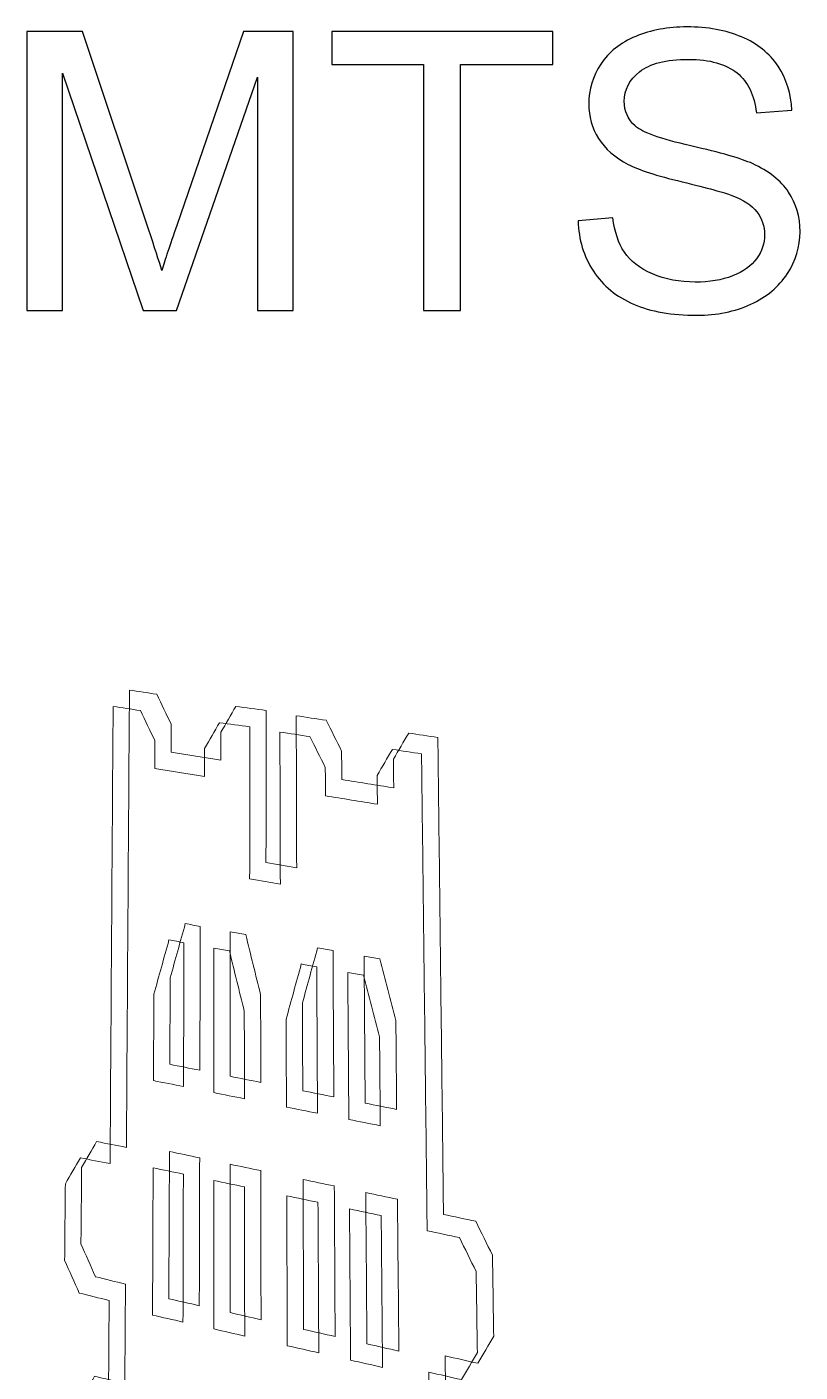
# Model space of a CAD drawing. Header units: centimetres. Extents: x -10.6 to 11.8, y -10.5 to 10.6.
# Drawn here: x 5.142 to 5.912, y 9.291 to 10.631 of the extents above; entities that cross this region are included whole.
import ezdxf

# ---------------------------------------------------------------- set-up
doc = ezdxf.new("R2010")
doc.units = ezdxf.units.CM
doc.header["$MEASUREMENT"] = 0
doc.layers.add('Livello 1', color=7, linetype='Continuous')

msp = doc.modelspace()

# ---------------------------------------------------------------- linework, layer by layer
at = {"layer": 'Livello 1', "color": 7}
for points, knots in [([(5.69048, 10.43751), (5.69048, 10.43751), (5.72515, 10.44055), (5.72515, 10.44055), (5.72515, 10.44055), (5.72677, 10.42665), (5.73058, 10.41527), (5.7366, 10.40634), (5.7366, 10.40634), (5.74261, 10.39741), (5.75193, 10.39024), (5.76454, 10.38474), (5.76454, 10.38474), (5.77715, 10.37924), (5.79138, 10.37652), (5.80716, 10.37652), (5.80716, 10.37652), (5.82119, 10.37652), (5.83355, 10.37859), (5.84428, 10.38273), (5.84428, 10.38273), (5.85502, 10.38694), (5.86304, 10.39263), (5.86828, 10.39987), (5.86828, 10.39987), (5.87352, 10.40718), (5.87617, 10.41507), (5.87617, 10.42367), (5.87617, 10.42367), (5.87617, 10.4324), (5.87365, 10.43997), (5.86854, 10.4465), (5.86854, 10.4465), (5.86349, 10.45304), (5.85515, 10.45847), (5.84357, 10.46287), (5.84357, 10.46287), (5.83607, 10.46578), (5.81964, 10.4703), (5.79409, 10.47645), (5.79409, 10.47645), (5.76861, 10.48259), (5.7507, 10.48835), (5.74048, 10.49378), (5.74048, 10.49378), (5.72722, 10.5007), (5.71732, 10.50937), (5.71079, 10.51965), (5.71079, 10.51965), (5.70432, 10.52994), (5.70109, 10.54145), (5.70109, 10.55426), (5.70109, 10.55426), (5.70109, 10.56823), (5.70503, 10.58135), (5.71299, 10.59351), (5.71299, 10.59351), (5.72095, 10.60574), (5.73259, 10.61499), (5.74785, 10.62132), (5.74785, 10.62132), (5.76318, 10.6276), (5.78012, 10.63077), (5.79882, 10.63077), (5.79882, 10.63077), (5.81945, 10.63077), (5.83756, 10.62747), (5.85334, 10.62081), (5.85334, 10.62081), (5.86905, 10.61421), (5.88115, 10.60444), (5.88962, 10.59157), (5.88962, 10.59157), (5.89803, 10.5787), (5.90262, 10.56409), (5.90327, 10.54779), (5.90327, 10.54779), (5.90327, 10.54779), (5.86802, 10.54514), (5.86802, 10.54514), (5.86802, 10.54514), (5.86608, 10.56266), (5.85968, 10.57599), (5.84875, 10.58491), (5.84875, 10.58491), (5.83782, 10.5939), (5.82171, 10.59836), (5.80037, 10.59836), (5.80037, 10.59836), (5.77812, 10.59836), (5.76195, 10.59429), (5.75173, 10.58614), (5.75173, 10.58614), (5.74158, 10.57799), (5.73647, 10.56816), (5.73647, 10.55671), (5.73647, 10.55671), (5.73647, 10.54669), (5.74009, 10.53847), (5.74727, 10.53207), (5.74727, 10.53207), (5.75438, 10.5256), (5.77282, 10.51901), (5.8027, 10.51228), (5.8027, 10.51228), (5.83258, 10.50549), (5.85308, 10.4996), (5.8642, 10.49456), (5.8642, 10.49456), (5.88037, 10.48706), (5.89234, 10.47761), (5.90004, 10.46623), (5.90004, 10.46623), (5.90773, 10.45478), (5.91155, 10.44159), (5.91155, 10.42671), (5.91155, 10.42671), (5.91155, 10.4119), (5.90734, 10.398), (5.89887, 10.38493), (5.89887, 10.38493), (5.8904, 10.37187), (5.87824, 10.36171), (5.86239, 10.3544), (5.86239, 10.3544), (5.84655, 10.34716), (5.8287, 10.34354), (5.80891, 10.34354), (5.80891, 10.34354), (5.78375, 10.34354), (5.76266, 10.34716), (5.74572, 10.35453), (5.74572, 10.35453), (5.72871, 10.36184), (5.71538, 10.37284), (5.70568, 10.38758), (5.70568, 10.38758), (5.69604, 10.40227), (5.69094, 10.41895), (5.69048, 10.43751)], [0, 0, 0, 0, 0.0285714, 0.0285714, 0.0285714, 0.0285714, 0.0571429, 0.0571429, 0.0571429, 0.0571429, 0.0857143, 0.0857143, 0.0857143, 0.0857143, 0.1142857, 0.1142857, 0.1142857, 0.1142857, 0.1428571, 0.1428571, 0.1428571, 0.1428571, 0.1714286, 0.1714286, 0.1714286, 0.1714286, 0.2, 0.2, 0.2, 0.2, 0.2285714, 0.2285714, 0.2285714, 0.2285714, 0.2571429, 0.2571429, 0.2571429, 0.2571429, 0.2857143, 0.2857143, 0.2857143, 0.2857143, 0.3142857, 0.3142857, 0.3142857, 0.3142857, 0.3428571, 0.3428571, 0.3428571, 0.3428571, 0.3714286, 0.3714286, 0.3714286, 0.3714286, 0.4, 0.4, 0.4, 0.4, 0.4285714, 0.4285714, 0.4285714, 0.4285714, 0.4571429, 0.4571429, 0.4571429, 0.4571429, 0.4857143, 0.4857143, 0.4857143, 0.4857143, 0.5142857, 0.5142857, 0.5142857, 0.5142857, 0.5428571, 0.5428571, 0.5428571, 0.5428571, 0.5714286, 0.5714286, 0.5714286, 0.5714286, 0.6, 0.6, 0.6, 0.6, 0.6285714, 0.6285714, 0.6285714, 0.6285714, 0.6571429, 0.6571429, 0.6571429, 0.6571429, 0.6857143, 0.6857143, 0.6857143, 0.6857143, 0.7142857, 0.7142857, 0.7142857, 0.7142857, 0.7428571, 0.7428571, 0.7428571, 0.7428571, 0.7714286, 0.7714286, 0.7714286, 0.7714286, 0.8, 0.8, 0.8, 0.8, 0.8285714, 0.8285714, 0.8285714, 0.8285714, 0.8571429, 0.8571429, 0.8571429, 0.8571429, 0.8857143, 0.8857143, 0.8857143, 0.8857143, 0.9142857, 0.9142857, 0.9142857, 0.9142857, 0.9428571, 0.9428571, 0.9428571, 0.9428571, 0.9714286, 0.9714286, 0.9714286, 0.9714286, 1, 1, 1, 1]), ([(5.14151, 10.34826), (5.14151, 10.34826), (5.14151, 10.62605), (5.14151, 10.62605), (5.14151, 10.62605), (5.14151, 10.62605), (5.19687, 10.62605), (5.19687, 10.62605), (5.19687, 10.62605), (5.19687, 10.62605), (5.26259, 10.42936), (5.26259, 10.42936), (5.26259, 10.42936), (5.26867, 10.41106), (5.27313, 10.39735), (5.27584, 10.38823), (5.27584, 10.38823), (5.27901, 10.39832), (5.28393, 10.4132), (5.29066, 10.43279), (5.29066, 10.43279), (5.29066, 10.43279), (5.35714, 10.62605), (5.35714, 10.62605), (5.35714, 10.62605), (5.35714, 10.62605), (5.40662, 10.62605), (5.40662, 10.62605), (5.40662, 10.62605), (5.40662, 10.62605), (5.40662, 10.34826), (5.40662, 10.34826), (5.40662, 10.34826), (5.40662, 10.34826), (5.37118, 10.34826), (5.37118, 10.34826), (5.37118, 10.34826), (5.37118, 10.34826), (5.37118, 10.58077), (5.37118, 10.58077), (5.37118, 10.58077), (5.37118, 10.58077), (5.29046, 10.34826), (5.29046, 10.34826), (5.29046, 10.34826), (5.29046, 10.34826), (5.25728, 10.34826), (5.25728, 10.34826), (5.25728, 10.34826), (5.25728, 10.34826), (5.17695, 10.58472), (5.17695, 10.58472), (5.17695, 10.58472), (5.17695, 10.58472), (5.17695, 10.34826), (5.17695, 10.34826), (5.17695, 10.34826), (5.17695, 10.34826), (5.14151, 10.34826), (5.14151, 10.34826)], [0, 0, 0, 0, 0.0666667, 0.0666667, 0.0666667, 0.0666667, 0.1333333, 0.1333333, 0.1333333, 0.1333333, 0.2, 0.2, 0.2, 0.2, 0.2666667, 0.2666667, 0.2666667, 0.2666667, 0.3333333, 0.3333333, 0.3333333, 0.3333333, 0.4, 0.4, 0.4, 0.4, 0.4666667, 0.4666667, 0.4666667, 0.4666667, 0.5333333, 0.5333333, 0.5333333, 0.5333333, 0.6, 0.6, 0.6, 0.6, 0.6666667, 0.6666667, 0.6666667, 0.6666667, 0.7333333, 0.7333333, 0.7333333, 0.7333333, 0.8, 0.8, 0.8, 0.8, 0.8666667, 0.8666667, 0.8666667, 0.8666667, 0.9333333, 0.9333333, 0.9333333, 0.9333333, 1, 1, 1, 1]), ([(5.53662, 10.34826), (5.53662, 10.34826), (5.53662, 10.59326), (5.53662, 10.59326), (5.53662, 10.59326), (5.53662, 10.59326), (5.4451, 10.59326), (5.4451, 10.59326), (5.4451, 10.59326), (5.4451, 10.59326), (5.4451, 10.62605), (5.4451, 10.62605), (5.4451, 10.62605), (5.4451, 10.62605), (5.66526, 10.62605), (5.66526, 10.62605), (5.66526, 10.62605), (5.66526, 10.62605), (5.66526, 10.59326), (5.66526, 10.59326), (5.66526, 10.59326), (5.66526, 10.59326), (5.57335, 10.59326), (5.57335, 10.59326), (5.57335, 10.59326), (5.57335, 10.59326), (5.57335, 10.34826), (5.57335, 10.34826), (5.57335, 10.34826), (5.57335, 10.34826), (5.53662, 10.34826), (5.53662, 10.34826)], [0, 0, 0, 0, 0.125, 0.125, 0.125, 0.125, 0.25, 0.25, 0.25, 0.25, 0.375, 0.375, 0.375, 0.375, 0.5, 0.5, 0.5, 0.5, 0.625, 0.625, 0.625, 0.625, 0.75, 0.75, 0.75, 0.75, 0.875, 0.875, 0.875, 0.875, 1, 1, 1, 1])]:
    msp.add_open_spline(points, degree=3, knots=knots, dxfattribs=at)
at = {"layer": 'Livello 1', "color": 250, "lineweight": 9}
for points, knots in [([(5.69048, 10.43751), (5.69048, 10.43751), (5.72515, 10.44055), (5.72515, 10.44055), (5.72515, 10.44055), (5.72677, 10.42665), (5.73058, 10.41527), (5.7366, 10.40634), (5.7366, 10.40634), (5.74261, 10.39741), (5.75193, 10.39024), (5.76454, 10.38474), (5.76454, 10.38474), (5.77715, 10.37924), (5.79138, 10.37652), (5.80716, 10.37652), (5.80716, 10.37652), (5.82119, 10.37652), (5.83355, 10.37859), (5.84428, 10.38273), (5.84428, 10.38273), (5.85502, 10.38694), (5.86304, 10.39263), (5.86828, 10.39987), (5.86828, 10.39987), (5.87352, 10.40718), (5.87617, 10.41507), (5.87617, 10.42367), (5.87617, 10.42367), (5.87617, 10.4324), (5.87365, 10.43997), (5.86854, 10.4465), (5.86854, 10.4465), (5.86349, 10.45304), (5.85515, 10.45847), (5.84357, 10.46287), (5.84357, 10.46287), (5.83607, 10.46578), (5.81964, 10.4703), (5.79409, 10.47645), (5.79409, 10.47645), (5.76861, 10.48259), (5.7507, 10.48835), (5.74048, 10.49378), (5.74048, 10.49378), (5.72722, 10.5007), (5.71732, 10.50937), (5.71079, 10.51965), (5.71079, 10.51965), (5.70432, 10.52994), (5.70109, 10.54145), (5.70109, 10.55426), (5.70109, 10.55426), (5.70109, 10.56823), (5.70503, 10.58135), (5.71299, 10.59351), (5.71299, 10.59351), (5.72095, 10.60574), (5.73259, 10.61499), (5.74785, 10.62132), (5.74785, 10.62132), (5.76318, 10.6276), (5.78012, 10.63077), (5.79882, 10.63077), (5.79882, 10.63077), (5.81945, 10.63077), (5.83756, 10.62747), (5.85334, 10.62081), (5.85334, 10.62081), (5.86905, 10.61421), (5.88115, 10.60444), (5.88962, 10.59157), (5.88962, 10.59157), (5.89803, 10.5787), (5.90262, 10.56409), (5.90327, 10.54779), (5.90327, 10.54779), (5.90327, 10.54779), (5.86802, 10.54514), (5.86802, 10.54514), (5.86802, 10.54514), (5.86608, 10.56266), (5.85968, 10.57599), (5.84875, 10.58491), (5.84875, 10.58491), (5.83782, 10.5939), (5.82171, 10.59836), (5.80037, 10.59836), (5.80037, 10.59836), (5.77812, 10.59836), (5.76195, 10.59429), (5.75173, 10.58614), (5.75173, 10.58614), (5.74158, 10.57799), (5.73647, 10.56816), (5.73647, 10.55671), (5.73647, 10.55671), (5.73647, 10.54669), (5.74009, 10.53847), (5.74727, 10.53207), (5.74727, 10.53207), (5.75438, 10.5256), (5.77282, 10.51901), (5.8027, 10.51228), (5.8027, 10.51228), (5.83258, 10.50549), (5.85308, 10.4996), (5.8642, 10.49456), (5.8642, 10.49456), (5.88037, 10.48706), (5.89234, 10.47761), (5.90004, 10.46623), (5.90004, 10.46623), (5.90773, 10.45478), (5.91155, 10.44159), (5.91155, 10.42671), (5.91155, 10.42671), (5.91155, 10.4119), (5.90734, 10.398), (5.89887, 10.38493), (5.89887, 10.38493), (5.8904, 10.37187), (5.87824, 10.36171), (5.86239, 10.3544), (5.86239, 10.3544), (5.84655, 10.34716), (5.8287, 10.34354), (5.80891, 10.34354), (5.80891, 10.34354), (5.78375, 10.34354), (5.76266, 10.34716), (5.74572, 10.35453), (5.74572, 10.35453), (5.72871, 10.36184), (5.71538, 10.37284), (5.70568, 10.38758), (5.70568, 10.38758), (5.69604, 10.40227), (5.69094, 10.41895), (5.69048, 10.43751)], [0, 0, 0, 0, 0.0285714, 0.0285714, 0.0285714, 0.0285714, 0.0571429, 0.0571429, 0.0571429, 0.0571429, 0.0857143, 0.0857143, 0.0857143, 0.0857143, 0.1142857, 0.1142857, 0.1142857, 0.1142857, 0.1428571, 0.1428571, 0.1428571, 0.1428571, 0.1714286, 0.1714286, 0.1714286, 0.1714286, 0.2, 0.2, 0.2, 0.2, 0.2285714, 0.2285714, 0.2285714, 0.2285714, 0.2571429, 0.2571429, 0.2571429, 0.2571429, 0.2857143, 0.2857143, 0.2857143, 0.2857143, 0.3142857, 0.3142857, 0.3142857, 0.3142857, 0.3428571, 0.3428571, 0.3428571, 0.3428571, 0.3714286, 0.3714286, 0.3714286, 0.3714286, 0.4, 0.4, 0.4, 0.4, 0.4285714, 0.4285714, 0.4285714, 0.4285714, 0.4571429, 0.4571429, 0.4571429, 0.4571429, 0.4857143, 0.4857143, 0.4857143, 0.4857143, 0.5142857, 0.5142857, 0.5142857, 0.5142857, 0.5428571, 0.5428571, 0.5428571, 0.5428571, 0.5714286, 0.5714286, 0.5714286, 0.5714286, 0.6, 0.6, 0.6, 0.6, 0.6285714, 0.6285714, 0.6285714, 0.6285714, 0.6571429, 0.6571429, 0.6571429, 0.6571429, 0.6857143, 0.6857143, 0.6857143, 0.6857143, 0.7142857, 0.7142857, 0.7142857, 0.7142857, 0.7428571, 0.7428571, 0.7428571, 0.7428571, 0.7714286, 0.7714286, 0.7714286, 0.7714286, 0.8, 0.8, 0.8, 0.8, 0.8285714, 0.8285714, 0.8285714, 0.8285714, 0.8571429, 0.8571429, 0.8571429, 0.8571429, 0.8857143, 0.8857143, 0.8857143, 0.8857143, 0.9142857, 0.9142857, 0.9142857, 0.9142857, 0.9428571, 0.9428571, 0.9428571, 0.9428571, 0.9714286, 0.9714286, 0.9714286, 0.9714286, 1, 1, 1, 1]), ([(5.69048, 10.43751), (5.69048, 10.43751), (5.72515, 10.44055), (5.72515, 10.44055), (5.72515, 10.44055), (5.72677, 10.42665), (5.73058, 10.41527), (5.7366, 10.40634), (5.7366, 10.40634), (5.74261, 10.39741), (5.75193, 10.39024), (5.76454, 10.38474), (5.76454, 10.38474), (5.77715, 10.37924), (5.79138, 10.37652), (5.80716, 10.37652), (5.80716, 10.37652), (5.82119, 10.37652), (5.83355, 10.37859), (5.84428, 10.38273), (5.84428, 10.38273), (5.85502, 10.38694), (5.86304, 10.39263), (5.86828, 10.39987), (5.86828, 10.39987), (5.87352, 10.40718), (5.87617, 10.41507), (5.87617, 10.42367), (5.87617, 10.42367), (5.87617, 10.4324), (5.87365, 10.43997), (5.86854, 10.4465), (5.86854, 10.4465), (5.86349, 10.45304), (5.85515, 10.45847), (5.84357, 10.46287), (5.84357, 10.46287), (5.83607, 10.46578), (5.81964, 10.4703), (5.79409, 10.47645), (5.79409, 10.47645), (5.76861, 10.48259), (5.7507, 10.48835), (5.74048, 10.49378), (5.74048, 10.49378), (5.72722, 10.5007), (5.71732, 10.50937), (5.71079, 10.51965), (5.71079, 10.51965), (5.70432, 10.52994), (5.70109, 10.54145), (5.70109, 10.55426), (5.70109, 10.55426), (5.70109, 10.56823), (5.70503, 10.58135), (5.71299, 10.59351), (5.71299, 10.59351), (5.72095, 10.60574), (5.73259, 10.61499), (5.74785, 10.62132), (5.74785, 10.62132), (5.76318, 10.6276), (5.78012, 10.63077), (5.79882, 10.63077), (5.79882, 10.63077), (5.81945, 10.63077), (5.83756, 10.62747), (5.85334, 10.62081), (5.85334, 10.62081), (5.86905, 10.61421), (5.88115, 10.60444), (5.88962, 10.59157), (5.88962, 10.59157), (5.89803, 10.5787), (5.90262, 10.56409), (5.90327, 10.54779), (5.90327, 10.54779), (5.90327, 10.54779), (5.86802, 10.54514), (5.86802, 10.54514), (5.86802, 10.54514), (5.86608, 10.56266), (5.85968, 10.57599), (5.84875, 10.58491), (5.84875, 10.58491), (5.83782, 10.5939), (5.82171, 10.59836), (5.80037, 10.59836), (5.80037, 10.59836), (5.77812, 10.59836), (5.76195, 10.59429), (5.75173, 10.58614), (5.75173, 10.58614), (5.74158, 10.57799), (5.73647, 10.56816), (5.73647, 10.55671), (5.73647, 10.55671), (5.73647, 10.54669), (5.74009, 10.53847), (5.74727, 10.53207), (5.74727, 10.53207), (5.75438, 10.5256), (5.77282, 10.51901), (5.8027, 10.51228), (5.8027, 10.51228), (5.83258, 10.50549), (5.85308, 10.4996), (5.8642, 10.49456), (5.8642, 10.49456), (5.88037, 10.48706), (5.89234, 10.47761), (5.90004, 10.46623), (5.90004, 10.46623), (5.90773, 10.45478), (5.91155, 10.44159), (5.91155, 10.42671), (5.91155, 10.42671), (5.91155, 10.4119), (5.90734, 10.398), (5.89887, 10.38493), (5.89887, 10.38493), (5.8904, 10.37187), (5.87824, 10.36171), (5.86239, 10.3544), (5.86239, 10.3544), (5.84655, 10.34716), (5.8287, 10.34354), (5.80891, 10.34354), (5.80891, 10.34354), (5.78375, 10.34354), (5.76266, 10.34716), (5.74572, 10.35453), (5.74572, 10.35453), (5.72871, 10.36184), (5.71538, 10.37284), (5.70568, 10.38758), (5.70568, 10.38758), (5.69604, 10.40227), (5.69094, 10.41895), (5.69048, 10.43751)], [0, 0, 0, 0, 0.0285714, 0.0285714, 0.0285714, 0.0285714, 0.0571429, 0.0571429, 0.0571429, 0.0571429, 0.0857143, 0.0857143, 0.0857143, 0.0857143, 0.1142857, 0.1142857, 0.1142857, 0.1142857, 0.1428571, 0.1428571, 0.1428571, 0.1428571, 0.1714286, 0.1714286, 0.1714286, 0.1714286, 0.2, 0.2, 0.2, 0.2, 0.2285714, 0.2285714, 0.2285714, 0.2285714, 0.2571429, 0.2571429, 0.2571429, 0.2571429, 0.2857143, 0.2857143, 0.2857143, 0.2857143, 0.3142857, 0.3142857, 0.3142857, 0.3142857, 0.3428571, 0.3428571, 0.3428571, 0.3428571, 0.3714286, 0.3714286, 0.3714286, 0.3714286, 0.4, 0.4, 0.4, 0.4, 0.4285714, 0.4285714, 0.4285714, 0.4285714, 0.4571429, 0.4571429, 0.4571429, 0.4571429, 0.4857143, 0.4857143, 0.4857143, 0.4857143, 0.5142857, 0.5142857, 0.5142857, 0.5142857, 0.5428571, 0.5428571, 0.5428571, 0.5428571, 0.5714286, 0.5714286, 0.5714286, 0.5714286, 0.6, 0.6, 0.6, 0.6, 0.6285714, 0.6285714, 0.6285714, 0.6285714, 0.6571429, 0.6571429, 0.6571429, 0.6571429, 0.6857143, 0.6857143, 0.6857143, 0.6857143, 0.7142857, 0.7142857, 0.7142857, 0.7142857, 0.7428571, 0.7428571, 0.7428571, 0.7428571, 0.7714286, 0.7714286, 0.7714286, 0.7714286, 0.8, 0.8, 0.8, 0.8, 0.8285714, 0.8285714, 0.8285714, 0.8285714, 0.8571429, 0.8571429, 0.8571429, 0.8571429, 0.8857143, 0.8857143, 0.8857143, 0.8857143, 0.9142857, 0.9142857, 0.9142857, 0.9142857, 0.9428571, 0.9428571, 0.9428571, 0.9428571, 0.9714286, 0.9714286, 0.9714286, 0.9714286, 1, 1, 1, 1]), ([(5.14151, 10.34826), (5.14151, 10.34826), (5.14151, 10.62605), (5.14151, 10.62605), (5.14151, 10.62605), (5.14151, 10.62605), (5.19687, 10.62605), (5.19687, 10.62605), (5.19687, 10.62605), (5.19687, 10.62605), (5.26259, 10.42936), (5.26259, 10.42936), (5.26259, 10.42936), (5.26867, 10.41106), (5.27313, 10.39735), (5.27584, 10.38823), (5.27584, 10.38823), (5.27901, 10.39832), (5.28393, 10.4132), (5.29066, 10.43279), (5.29066, 10.43279), (5.29066, 10.43279), (5.35714, 10.62605), (5.35714, 10.62605), (5.35714, 10.62605), (5.35714, 10.62605), (5.40662, 10.62605), (5.40662, 10.62605), (5.40662, 10.62605), (5.40662, 10.62605), (5.40662, 10.34826), (5.40662, 10.34826), (5.40662, 10.34826), (5.40662, 10.34826), (5.37118, 10.34826), (5.37118, 10.34826), (5.37118, 10.34826), (5.37118, 10.34826), (5.37118, 10.58077), (5.37118, 10.58077), (5.37118, 10.58077), (5.37118, 10.58077), (5.29046, 10.34826), (5.29046, 10.34826), (5.29046, 10.34826), (5.29046, 10.34826), (5.25728, 10.34826), (5.25728, 10.34826), (5.25728, 10.34826), (5.25728, 10.34826), (5.17695, 10.58472), (5.17695, 10.58472), (5.17695, 10.58472), (5.17695, 10.58472), (5.17695, 10.34826), (5.17695, 10.34826), (5.17695, 10.34826), (5.17695, 10.34826), (5.14151, 10.34826), (5.14151, 10.34826)], [0, 0, 0, 0, 0.0666667, 0.0666667, 0.0666667, 0.0666667, 0.1333333, 0.1333333, 0.1333333, 0.1333333, 0.2, 0.2, 0.2, 0.2, 0.2666667, 0.2666667, 0.2666667, 0.2666667, 0.3333333, 0.3333333, 0.3333333, 0.3333333, 0.4, 0.4, 0.4, 0.4, 0.4666667, 0.4666667, 0.4666667, 0.4666667, 0.5333333, 0.5333333, 0.5333333, 0.5333333, 0.6, 0.6, 0.6, 0.6, 0.6666667, 0.6666667, 0.6666667, 0.6666667, 0.7333333, 0.7333333, 0.7333333, 0.7333333, 0.8, 0.8, 0.8, 0.8, 0.8666667, 0.8666667, 0.8666667, 0.8666667, 0.9333333, 0.9333333, 0.9333333, 0.9333333, 1, 1, 1, 1]), ([(5.14151, 10.34826), (5.14151, 10.34826), (5.14151, 10.62605), (5.14151, 10.62605), (5.14151, 10.62605), (5.14151, 10.62605), (5.19687, 10.62605), (5.19687, 10.62605), (5.19687, 10.62605), (5.19687, 10.62605), (5.26259, 10.42936), (5.26259, 10.42936), (5.26259, 10.42936), (5.26867, 10.41106), (5.27313, 10.39735), (5.27584, 10.38823), (5.27584, 10.38823), (5.27901, 10.39832), (5.28393, 10.4132), (5.29066, 10.43279), (5.29066, 10.43279), (5.29066, 10.43279), (5.35714, 10.62605), (5.35714, 10.62605), (5.35714, 10.62605), (5.35714, 10.62605), (5.40662, 10.62605), (5.40662, 10.62605), (5.40662, 10.62605), (5.40662, 10.62605), (5.40662, 10.34826), (5.40662, 10.34826), (5.40662, 10.34826), (5.40662, 10.34826), (5.37118, 10.34826), (5.37118, 10.34826), (5.37118, 10.34826), (5.37118, 10.34826), (5.37118, 10.58077), (5.37118, 10.58077), (5.37118, 10.58077), (5.37118, 10.58077), (5.29046, 10.34826), (5.29046, 10.34826), (5.29046, 10.34826), (5.29046, 10.34826), (5.25728, 10.34826), (5.25728, 10.34826), (5.25728, 10.34826), (5.25728, 10.34826), (5.17695, 10.58472), (5.17695, 10.58472), (5.17695, 10.58472), (5.17695, 10.58472), (5.17695, 10.34826), (5.17695, 10.34826), (5.17695, 10.34826), (5.17695, 10.34826), (5.14151, 10.34826), (5.14151, 10.34826)], [0, 0, 0, 0, 0.0666667, 0.0666667, 0.0666667, 0.0666667, 0.1333333, 0.1333333, 0.1333333, 0.1333333, 0.2, 0.2, 0.2, 0.2, 0.2666667, 0.2666667, 0.2666667, 0.2666667, 0.3333333, 0.3333333, 0.3333333, 0.3333333, 0.4, 0.4, 0.4, 0.4, 0.4666667, 0.4666667, 0.4666667, 0.4666667, 0.5333333, 0.5333333, 0.5333333, 0.5333333, 0.6, 0.6, 0.6, 0.6, 0.6666667, 0.6666667, 0.6666667, 0.6666667, 0.7333333, 0.7333333, 0.7333333, 0.7333333, 0.8, 0.8, 0.8, 0.8, 0.8666667, 0.8666667, 0.8666667, 0.8666667, 0.9333333, 0.9333333, 0.9333333, 0.9333333, 1, 1, 1, 1]), ([(5.53662, 10.34826), (5.53662, 10.34826), (5.53662, 10.59326), (5.53662, 10.59326), (5.53662, 10.59326), (5.53662, 10.59326), (5.4451, 10.59326), (5.4451, 10.59326), (5.4451, 10.59326), (5.4451, 10.59326), (5.4451, 10.62605), (5.4451, 10.62605), (5.4451, 10.62605), (5.4451, 10.62605), (5.66526, 10.62605), (5.66526, 10.62605), (5.66526, 10.62605), (5.66526, 10.62605), (5.66526, 10.59326), (5.66526, 10.59326), (5.66526, 10.59326), (5.66526, 10.59326), (5.57335, 10.59326), (5.57335, 10.59326), (5.57335, 10.59326), (5.57335, 10.59326), (5.57335, 10.34826), (5.57335, 10.34826), (5.57335, 10.34826), (5.57335, 10.34826), (5.53662, 10.34826), (5.53662, 10.34826)], [0, 0, 0, 0, 0.125, 0.125, 0.125, 0.125, 0.25, 0.25, 0.25, 0.25, 0.375, 0.375, 0.375, 0.375, 0.5, 0.5, 0.5, 0.5, 0.625, 0.625, 0.625, 0.625, 0.75, 0.75, 0.75, 0.75, 0.875, 0.875, 0.875, 0.875, 1, 1, 1, 1]), ([(5.53662, 10.34826), (5.53662, 10.34826), (5.53662, 10.59326), (5.53662, 10.59326), (5.53662, 10.59326), (5.53662, 10.59326), (5.4451, 10.59326), (5.4451, 10.59326), (5.4451, 10.59326), (5.4451, 10.59326), (5.4451, 10.62605), (5.4451, 10.62605), (5.4451, 10.62605), (5.4451, 10.62605), (5.66526, 10.62605), (5.66526, 10.62605), (5.66526, 10.62605), (5.66526, 10.62605), (5.66526, 10.59326), (5.66526, 10.59326), (5.66526, 10.59326), (5.66526, 10.59326), (5.57335, 10.59326), (5.57335, 10.59326), (5.57335, 10.59326), (5.57335, 10.59326), (5.57335, 10.34826), (5.57335, 10.34826), (5.57335, 10.34826), (5.57335, 10.34826), (5.53662, 10.34826), (5.53662, 10.34826)], [0, 0, 0, 0, 0.125, 0.125, 0.125, 0.125, 0.25, 0.25, 0.25, 0.25, 0.375, 0.375, 0.375, 0.375, 0.5, 0.5, 0.5, 0.5, 0.625, 0.625, 0.625, 0.625, 0.75, 0.75, 0.75, 0.75, 0.875, 0.875, 0.875, 0.875, 1, 1, 1, 1])]:
    msp.add_open_spline(points, degree=3, knots=knots, dxfattribs=at)
at = {"layer": 'Livello 1', "color": 7, "lineweight": 9}
for points, knots in [([(5.24362, 9.97011), (5.25264, 9.96873), (5.2617, 9.96733), (5.27079, 9.96594), (5.27079, 9.96594), (5.2756, 9.95593), (5.28041, 9.94591), (5.28523, 9.93597), (5.28523, 9.93597), (5.28519, 9.9267), (5.28516, 9.91743), (5.28512, 9.90824), (5.28512, 9.90824), (5.30159, 9.9056), (5.31809, 9.90293), (5.33476, 9.90025), (5.33476, 9.90025), (5.33477, 9.90958), (5.33477, 9.91891), (5.33478, 9.92825), (5.33478, 9.92825), (5.33969, 9.93673), (5.34466, 9.94521), (5.34958, 9.9538), (5.34958, 9.9538), (5.3596, 9.95243), (5.36961, 9.95105), (5.37963, 9.94977), (5.37963, 9.94977), (5.37963, 9.89953), (5.37965, 9.84914), (5.37962, 9.7984), (5.37962, 9.7984), (5.38981, 9.79664), (5.39999, 9.79488), (5.41018, 9.79313), (5.41018, 9.79313), (5.41, 9.84383), (5.40989, 9.89435), (5.40974, 9.94454), (5.40974, 9.94454), (5.41968, 9.94301), (5.42966, 9.94148), (5.43963, 9.93994), (5.43963, 9.93994), (5.44473, 9.92969), (5.44983, 9.91951), (5.45494, 9.90932), (5.45494, 9.90932), (5.455, 9.89993), (5.45506, 9.89044), (5.45513, 9.88095), (5.45513, 9.88095), (5.47227, 9.8782), (5.48953, 9.87542), (5.50683, 9.87262), (5.50683, 9.87262), (5.50675, 9.88218), (5.50665, 9.89173), (5.50656, 9.90128), (5.50656, 9.90128), (5.51161, 9.90985), (5.51669, 9.91853), (5.52176, 9.9273), (5.52176, 9.9273), (5.53141, 9.92581), (5.54106, 9.92432), (5.5508, 9.92283), (5.5508, 9.92283), (5.55173, 9.84544), (5.55263, 9.76727), (5.55356, 9.6885), (5.55356, 9.6885), (5.55451, 9.60905), (5.55546, 9.52871), (5.55639, 9.44769), (5.55639, 9.44769), (5.56709, 9.44542), (5.57784, 9.44316), (5.58858, 9.44088), (5.58858, 9.44088), (5.59407, 9.42957), (5.59965, 9.41833), (5.6052, 9.40707), (5.6052, 9.40707), (5.60559, 9.38033), (5.60598, 9.3535), (5.60638, 9.3265), (5.60638, 9.3265), (5.6011, 9.31745), (5.59577, 9.30831), (5.59052, 9.29937), (5.59052, 9.29937), (5.57969, 9.30185), (5.56886, 9.30431), (5.55807, 9.30677), (5.55807, 9.30677), (5.55847, 9.27214), (5.55889, 9.23743), (5.55931, 9.20264), (5.55931, 9.20264), (5.57016, 9.20003), (5.58106, 9.19742), (5.59195, 9.1948), (5.59195, 9.1948), (5.59753, 9.18306), (5.60319, 9.17129), (5.60882, 9.1596), (5.60882, 9.1596), (5.60922, 9.13207), (5.60962, 9.10446), (5.61003, 9.07676), (5.61003, 9.07676), (5.60467, 9.06754), (5.59928, 9.05841), (5.59395, 9.04938), (5.59395, 9.04938), (5.58292, 9.0522), (5.57194, 9.05501), (5.56099, 9.05781), (5.56099, 9.05781), (5.50544, 9.07205), (5.45051, 9.08613), (5.39641, 9.09997), (5.39641, 9.09997), (5.34296, 9.11366), (5.29015, 9.12727), (5.23807, 9.14068), (5.23807, 9.14068), (5.22796, 9.14319), (5.21789, 9.14569), (5.20782, 9.14826), (5.20782, 9.14826), (5.20289, 9.15946), (5.19798, 9.17065), (5.19315, 9.18198), (5.19315, 9.18198), (5.19339, 9.20822), (5.19363, 9.2343), (5.19387, 9.26038), (5.19387, 9.26038), (5.19886, 9.269), (5.20392, 9.27771), (5.20898, 9.28643), (5.20898, 9.28643), (5.21896, 9.28405), (5.22899, 9.28164), (5.23901, 9.27924), (5.23901, 9.27924), (5.23923, 9.31228), (5.23945, 9.34532), (5.23967, 9.3782), (5.23967, 9.3782), (5.2297, 9.38072), (5.21977, 9.38315), (5.20981, 9.38566), (5.20981, 9.38566), (5.20495, 9.39653), (5.2001, 9.4074), (5.19533, 9.41824), (5.19533, 9.41824), (5.19557, 9.44374), (5.1958, 9.46916), (5.19604, 9.49457), (5.19604, 9.49457), (5.20096, 9.50302), (5.20595, 9.51164), (5.21098, 9.52027), (5.21098, 9.52027), (5.22082, 9.51836), (5.23067, 9.51644), (5.24056, 9.51451), (5.24056, 9.51451), (5.24111, 9.59222), (5.24161, 9.66918), (5.24211, 9.74538), (5.24211, 9.74538), (5.2426, 9.82084), (5.24313, 9.89582), (5.24362, 9.97011)], [0, 0, 0, 0, 0.0222222, 0.0222222, 0.0222222, 0.0222222, 0.0444444, 0.0444444, 0.0444444, 0.0444444, 0.0666667, 0.0666667, 0.0666667, 0.0666667, 0.0888889, 0.0888889, 0.0888889, 0.0888889, 0.1111111, 0.1111111, 0.1111111, 0.1111111, 0.1333333, 0.1333333, 0.1333333, 0.1333333, 0.1555556, 0.1555556, 0.1555556, 0.1555556, 0.1777778, 0.1777778, 0.1777778, 0.1777778, 0.2, 0.2, 0.2, 0.2, 0.2222222, 0.2222222, 0.2222222, 0.2222222, 0.2444444, 0.2444444, 0.2444444, 0.2444444, 0.2666667, 0.2666667, 0.2666667, 0.2666667, 0.2888889, 0.2888889, 0.2888889, 0.2888889, 0.3111111, 0.3111111, 0.3111111, 0.3111111, 0.3333333, 0.3333333, 0.3333333, 0.3333333, 0.3555556, 0.3555556, 0.3555556, 0.3555556, 0.3777778, 0.3777778, 0.3777778, 0.3777778, 0.4, 0.4, 0.4, 0.4, 0.4222222, 0.4222222, 0.4222222, 0.4222222, 0.4444444, 0.4444444, 0.4444444, 0.4444444, 0.4666667, 0.4666667, 0.4666667, 0.4666667, 0.4888889, 0.4888889, 0.4888889, 0.4888889, 0.5111111, 0.5111111, 0.5111111, 0.5111111, 0.5333333, 0.5333333, 0.5333333, 0.5333333, 0.5555556, 0.5555556, 0.5555556, 0.5555556, 0.5777778, 0.5777778, 0.5777778, 0.5777778, 0.6, 0.6, 0.6, 0.6, 0.6222222, 0.6222222, 0.6222222, 0.6222222, 0.6444444, 0.6444444, 0.6444444, 0.6444444, 0.6666667, 0.6666667, 0.6666667, 0.6666667, 0.6888889, 0.6888889, 0.6888889, 0.6888889, 0.7111111, 0.7111111, 0.7111111, 0.7111111, 0.7333333, 0.7333333, 0.7333333, 0.7333333, 0.7555556, 0.7555556, 0.7555556, 0.7555556, 0.7777778, 0.7777778, 0.7777778, 0.7777778, 0.8, 0.8, 0.8, 0.8, 0.8222222, 0.8222222, 0.8222222, 0.8222222, 0.8444444, 0.8444444, 0.8444444, 0.8444444, 0.8666667, 0.8666667, 0.8666667, 0.8666667, 0.8888889, 0.8888889, 0.8888889, 0.8888889, 0.9111111, 0.9111111, 0.9111111, 0.9111111, 0.9333333, 0.9333333, 0.9333333, 0.9333333, 0.9555556, 0.9555556, 0.9555556, 0.9555556, 0.9777778, 0.9777778, 0.9777778, 0.9777778, 1, 1, 1, 1]), ([(5.22736, 9.95386), (5.23638, 9.95247), (5.24544, 9.95108), (5.25454, 9.94968), (5.25454, 9.94968), (5.25934, 9.93967), (5.26415, 9.92965), (5.26897, 9.91971), (5.26897, 9.91971), (5.26894, 9.91044), (5.2689, 9.90117), (5.26886, 9.89198), (5.26886, 9.89198), (5.28533, 9.88934), (5.30184, 9.88667), (5.3185, 9.88399), (5.3185, 9.88399), (5.31851, 9.89332), (5.31852, 9.90266), (5.31852, 9.91199), (5.31852, 9.91199), (5.32343, 9.92047), (5.3284, 9.92896), (5.33333, 9.93754), (5.33333, 9.93754), (5.34334, 9.93617), (5.35336, 9.9348), (5.36337, 9.93351), (5.36337, 9.93351), (5.36338, 9.88328), (5.36339, 9.83288), (5.36336, 9.78214), (5.36336, 9.78214), (5.37355, 9.78039), (5.38373, 9.77863), (5.39392, 9.77687), (5.39392, 9.77687), (5.39374, 9.82757), (5.39363, 9.8781), (5.39349, 9.92828), (5.39349, 9.92828), (5.40342, 9.92676), (5.4134, 9.92522), (5.42337, 9.92368), (5.42337, 9.92368), (5.42847, 9.91344), (5.43357, 9.90326), (5.43869, 9.89307), (5.43869, 9.89307), (5.43875, 9.88367), (5.4388, 9.87418), (5.43887, 9.8647), (5.43887, 9.8647), (5.45601, 9.86194), (5.47328, 9.85916), (5.49058, 9.85637), (5.49058, 9.85637), (5.49049, 9.86592), (5.4904, 9.87547), (5.49031, 9.88502), (5.49031, 9.88502), (5.49535, 9.8936), (5.50043, 9.90227), (5.5055, 9.91104), (5.5055, 9.91104), (5.51516, 9.90956), (5.52481, 9.90807), (5.53455, 9.90657), (5.53455, 9.90657), (5.53547, 9.82918), (5.53637, 9.75102), (5.5373, 9.67225), (5.5373, 9.67225), (5.53825, 9.59279), (5.53921, 9.51245), (5.54013, 9.43143), (5.54013, 9.43143), (5.55084, 9.42917), (5.56158, 9.4269), (5.57233, 9.42462), (5.57233, 9.42462), (5.57782, 9.41332), (5.5834, 9.40207), (5.58894, 9.39081), (5.58894, 9.39081), (5.58934, 9.36408), (5.58973, 9.33725), (5.59013, 9.31024), (5.59013, 9.31024), (5.58484, 9.30119), (5.57952, 9.29206), (5.57427, 9.28312), (5.57427, 9.28312), (5.56343, 9.28559), (5.5526, 9.28805), (5.54181, 9.29051), (5.54181, 9.29051), (5.54222, 9.25589), (5.54264, 9.22118), (5.54305, 9.18638), (5.54305, 9.18638), (5.5539, 9.18378), (5.5648, 9.18116), (5.5757, 9.17854), (5.5757, 9.17854), (5.58127, 9.16681), (5.58693, 9.15503), (5.59256, 9.14334), (5.59256, 9.14334), (5.59296, 9.11582), (5.59337, 9.08821), (5.59377, 9.06051), (5.59377, 9.06051), (5.58842, 9.05128), (5.58302, 9.04216), (5.57769, 9.03312), (5.57769, 9.03312), (5.56667, 9.03594), (5.55568, 9.03876), (5.54474, 9.04156), (5.54474, 9.04156), (5.48918, 9.0558), (5.43425, 9.06987), (5.38016, 9.08372), (5.38016, 9.08372), (5.3267, 9.0974), (5.27389, 9.11101), (5.22181, 9.12443), (5.22181, 9.12443), (5.2117, 9.12693), (5.20163, 9.12943), (5.19157, 9.132), (5.19157, 9.132), (5.18664, 9.1432), (5.18172, 9.15439), (5.17689, 9.16572), (5.17689, 9.16572), (5.17713, 9.19197), (5.17738, 9.21804), (5.17761, 9.24412), (5.17761, 9.24412), (5.1826, 9.25275), (5.18766, 9.26145), (5.19272, 9.27018), (5.19272, 9.27018), (5.20271, 9.26779), (5.21273, 9.26539), (5.22276, 9.26299), (5.22276, 9.26299), (5.22298, 9.29602), (5.22319, 9.32906), (5.22341, 9.36194), (5.22341, 9.36194), (5.21345, 9.36446), (5.20352, 9.3669), (5.19355, 9.3694), (5.19355, 9.3694), (5.18869, 9.38028), (5.18384, 9.39115), (5.17908, 9.40198), (5.17908, 9.40198), (5.17931, 9.42748), (5.17955, 9.4529), (5.17979, 9.47831), (5.17979, 9.47831), (5.18471, 9.48677), (5.18969, 9.49538), (5.19472, 9.50402), (5.19472, 9.50402), (5.20457, 9.50211), (5.21442, 9.50018), (5.2243, 9.49826), (5.2243, 9.49826), (5.22485, 9.57596), (5.22536, 9.65292), (5.22586, 9.72913), (5.22586, 9.72913), (5.22635, 9.80458), (5.22688, 9.87956), (5.22736, 9.95386)], [0, 0, 0, 0, 0.0222222, 0.0222222, 0.0222222, 0.0222222, 0.0444444, 0.0444444, 0.0444444, 0.0444444, 0.0666667, 0.0666667, 0.0666667, 0.0666667, 0.0888889, 0.0888889, 0.0888889, 0.0888889, 0.1111111, 0.1111111, 0.1111111, 0.1111111, 0.1333333, 0.1333333, 0.1333333, 0.1333333, 0.1555556, 0.1555556, 0.1555556, 0.1555556, 0.1777778, 0.1777778, 0.1777778, 0.1777778, 0.2, 0.2, 0.2, 0.2, 0.2222222, 0.2222222, 0.2222222, 0.2222222, 0.2444444, 0.2444444, 0.2444444, 0.2444444, 0.2666667, 0.2666667, 0.2666667, 0.2666667, 0.2888889, 0.2888889, 0.2888889, 0.2888889, 0.3111111, 0.3111111, 0.3111111, 0.3111111, 0.3333333, 0.3333333, 0.3333333, 0.3333333, 0.3555556, 0.3555556, 0.3555556, 0.3555556, 0.3777778, 0.3777778, 0.3777778, 0.3777778, 0.4, 0.4, 0.4, 0.4, 0.4222222, 0.4222222, 0.4222222, 0.4222222, 0.4444444, 0.4444444, 0.4444444, 0.4444444, 0.4666667, 0.4666667, 0.4666667, 0.4666667, 0.4888889, 0.4888889, 0.4888889, 0.4888889, 0.5111111, 0.5111111, 0.5111111, 0.5111111, 0.5333333, 0.5333333, 0.5333333, 0.5333333, 0.5555556, 0.5555556, 0.5555556, 0.5555556, 0.5777778, 0.5777778, 0.5777778, 0.5777778, 0.6, 0.6, 0.6, 0.6, 0.6222222, 0.6222222, 0.6222222, 0.6222222, 0.6444444, 0.6444444, 0.6444444, 0.6444444, 0.6666667, 0.6666667, 0.6666667, 0.6666667, 0.6888889, 0.6888889, 0.6888889, 0.6888889, 0.7111111, 0.7111111, 0.7111111, 0.7111111, 0.7333333, 0.7333333, 0.7333333, 0.7333333, 0.7555556, 0.7555556, 0.7555556, 0.7555556, 0.7777778, 0.7777778, 0.7777778, 0.7777778, 0.8, 0.8, 0.8, 0.8, 0.8222222, 0.8222222, 0.8222222, 0.8222222, 0.8444444, 0.8444444, 0.8444444, 0.8444444, 0.8666667, 0.8666667, 0.8666667, 0.8666667, 0.8888889, 0.8888889, 0.8888889, 0.8888889, 0.9111111, 0.9111111, 0.9111111, 0.9111111, 0.9333333, 0.9333333, 0.9333333, 0.9333333, 0.9555556, 0.9555556, 0.9555556, 0.9555556, 0.9777778, 0.9777778, 0.9777778, 0.9777778, 1, 1, 1, 1]), ([(5.28419, 9.6833), (5.28919, 9.70133), (5.29422, 9.71931), (5.29925, 9.73738), (5.29925, 9.73738), (5.30419, 9.73648), (5.30915, 9.73557), (5.31411, 9.73467), (5.31411, 9.73467), (5.31401, 9.68713), (5.3139, 9.63934), (5.31375, 9.59131), (5.31375, 9.59131), (5.30376, 9.59331), (5.29377, 9.59531), (5.28381, 9.59722), (5.28381, 9.59722), (5.28397, 9.62602), (5.28408, 9.65466), (5.28419, 9.6833)], [0, 0, 0, 0, 0.2, 0.2, 0.2, 0.2, 0.4, 0.4, 0.4, 0.4, 0.6, 0.6, 0.6, 0.6, 0.8, 0.8, 0.8, 0.8, 1, 1, 1, 1]), ([(5.26794, 9.66704), (5.27294, 9.68508), (5.27797, 9.70305), (5.28299, 9.72112), (5.28299, 9.72112), (5.28794, 9.72022), (5.29289, 9.71932), (5.29785, 9.71841), (5.29785, 9.71841), (5.29775, 9.67087), (5.29764, 9.62309), (5.2975, 9.57506), (5.2975, 9.57506), (5.2875, 9.57705), (5.27751, 9.57906), (5.26756, 9.58096), (5.26756, 9.58096), (5.26771, 9.60977), (5.26782, 9.63841), (5.26794, 9.66704)], [0, 0, 0, 0, 0.2, 0.2, 0.2, 0.2, 0.4, 0.4, 0.4, 0.4, 0.6, 0.6, 0.6, 0.6, 0.8, 0.8, 0.8, 0.8, 1, 1, 1, 1]), ([(5.34403, 9.72921), (5.34919, 9.72827), (5.3543, 9.72734), (5.35946, 9.7264), (5.35946, 9.7264), (5.36439, 9.70643), (5.36933, 9.68643), (5.37429, 9.66632), (5.37429, 9.66632), (5.37433, 9.63742), (5.37433, 9.60835), (5.37437, 9.57926), (5.37437, 9.57926), (5.36422, 9.58122), (5.35406, 9.58324), (5.34394, 9.58527), (5.34394, 9.58527), (5.34396, 9.6335), (5.34402, 9.68157), (5.34403, 9.72921)], [0, 0, 0, 0, 0.2, 0.2, 0.2, 0.2, 0.4, 0.4, 0.4, 0.4, 0.6, 0.6, 0.6, 0.6, 0.8, 0.8, 0.8, 0.8, 1, 1, 1, 1]), ([(5.32778, 9.71296), (5.33293, 9.71202), (5.33805, 9.71108), (5.34321, 9.71014), (5.34321, 9.71014), (5.34813, 9.69017), (5.35307, 9.67018), (5.35803, 9.65006), (5.35803, 9.65006), (5.35807, 9.62116), (5.35807, 9.59209), (5.35812, 9.56301), (5.35812, 9.56301), (5.34796, 9.56496), (5.3378, 9.56699), (5.32768, 9.56901), (5.32768, 9.56901), (5.32771, 9.61725), (5.32776, 9.66532), (5.32778, 9.71296)], [0, 0, 0, 0, 0.2, 0.2, 0.2, 0.2, 0.4, 0.4, 0.4, 0.4, 0.6, 0.6, 0.6, 0.6, 0.8, 0.8, 0.8, 0.8, 1, 1, 1, 1]), ([(5.41592, 9.65844), (5.42097, 9.67677), (5.42601, 9.69513), (5.43104, 9.71344), (5.43104, 9.71344), (5.43612, 9.71251), (5.44127, 9.71157), (5.44638, 9.71064), (5.44638, 9.71064), (5.44666, 9.66234), (5.4469, 9.61369), (5.44718, 9.56479), (5.44718, 9.56479), (5.43682, 9.56678), (5.4265, 9.56885), (5.41622, 9.57089), (5.41622, 9.57089), (5.41615, 9.60022), (5.41603, 9.62937), (5.41592, 9.65844)], [0, 0, 0, 0, 0.2, 0.2, 0.2, 0.2, 0.4, 0.4, 0.4, 0.4, 0.6, 0.6, 0.6, 0.6, 0.8, 0.8, 0.8, 0.8, 1, 1, 1, 1]), ([(5.47732, 9.70509), (5.48251, 9.70414), (5.48775, 9.70318), (5.49303, 9.70222), (5.49303, 9.70222), (5.49832, 9.68187), (5.50361, 9.66141), (5.50896, 9.64091), (5.50896, 9.64091), (5.50923, 9.61147), (5.50951, 9.58196), (5.50975, 9.55228), (5.50975, 9.55228), (5.49926, 9.55437), (5.48879, 9.55647), (5.47838, 9.55856), (5.47838, 9.55856), (5.47801, 9.60766), (5.47764, 9.6565), (5.47732, 9.70509)], [0, 0, 0, 0, 0.2, 0.2, 0.2, 0.2, 0.4, 0.4, 0.4, 0.4, 0.6, 0.6, 0.6, 0.6, 0.8, 0.8, 0.8, 0.8, 1, 1, 1, 1]), ([(5.39967, 9.64218), (5.40472, 9.66052), (5.40975, 9.67888), (5.41478, 9.69718), (5.41478, 9.69718), (5.41986, 9.69626), (5.42501, 9.69531), (5.43013, 9.69438), (5.43013, 9.69438), (5.4304, 9.64608), (5.43064, 9.59744), (5.43092, 9.54854), (5.43092, 9.54854), (5.42056, 9.55052), (5.41024, 9.55259), (5.39996, 9.55464), (5.39996, 9.55464), (5.39989, 9.58396), (5.39977, 9.61311), (5.39967, 9.64218)], [0, 0, 0, 0, 0.2, 0.2, 0.2, 0.2, 0.4, 0.4, 0.4, 0.4, 0.6, 0.6, 0.6, 0.6, 0.8, 0.8, 0.8, 0.8, 1, 1, 1, 1]), ([(5.46106, 9.68883), (5.46626, 9.68788), (5.4715, 9.68693), (5.47677, 9.68597), (5.47677, 9.68597), (5.48206, 9.66561), (5.48736, 9.64515), (5.4927, 9.62465), (5.4927, 9.62465), (5.49298, 9.59522), (5.49325, 9.56571), (5.49349, 9.53602), (5.49349, 9.53602), (5.48301, 9.53812), (5.47253, 9.54022), (5.46213, 9.5423), (5.46213, 9.5423), (5.46176, 9.5914), (5.46139, 9.64024), (5.46106, 9.68883)], [0, 0, 0, 0, 0.2, 0.2, 0.2, 0.2, 0.4, 0.4, 0.4, 0.4, 0.6, 0.6, 0.6, 0.6, 0.8, 0.8, 0.8, 0.8, 1, 1, 1, 1]), ([(5.28347, 9.51038), (5.29348, 9.50827), (5.30348, 9.50616), (5.31357, 9.50412), (5.31357, 9.50412), (5.31346, 9.45524), (5.31332, 9.40612), (5.31321, 9.35674), (5.31321, 9.35674), (5.30308, 9.35906), (5.29294, 9.36137), (5.28285, 9.36368), (5.28285, 9.36368), (5.28309, 9.41286), (5.28328, 9.46179), (5.28347, 9.51038)], [0, 0, 0, 0, 0.25, 0.25, 0.25, 0.25, 0.5, 0.5, 0.5, 0.5, 0.75, 0.75, 0.75, 0.75, 1, 1, 1, 1]), ([(5.26722, 9.49412), (5.27722, 9.49202), (5.28722, 9.48991), (5.29732, 9.48787), (5.29732, 9.48787), (5.29721, 9.43899), (5.29706, 9.38986), (5.29695, 9.34049), (5.29695, 9.34049), (5.28682, 9.3428), (5.27669, 9.34512), (5.26659, 9.34742), (5.26659, 9.34742), (5.26683, 9.3966), (5.26702, 9.44553), (5.26722, 9.49412)], [0, 0, 0, 0, 0.25, 0.25, 0.25, 0.25, 0.5, 0.5, 0.5, 0.5, 0.75, 0.75, 0.75, 0.75, 1, 1, 1, 1]), ([(5.34387, 9.49773), (5.35408, 9.49558), (5.36425, 9.49344), (5.3745, 9.49137), (5.3745, 9.49137), (5.37453, 9.4421), (5.37461, 9.39257), (5.37468, 9.34279), (5.37468, 9.34279), (5.36434, 9.34514), (5.35408, 9.34749), (5.34378, 9.34983), (5.34378, 9.34983), (5.34384, 9.39941), (5.34385, 9.44874), (5.34387, 9.49773)], [0, 0, 0, 0, 0.25, 0.25, 0.25, 0.25, 0.5, 0.5, 0.5, 0.5, 0.75, 0.75, 0.75, 0.75, 1, 1, 1, 1]), ([(5.32761, 9.48148), (5.33783, 9.47933), (5.348, 9.47719), (5.35825, 9.47512), (5.35825, 9.47512), (5.35828, 9.42584), (5.35835, 9.37631), (5.35842, 9.32653), (5.35842, 9.32653), (5.34808, 9.32889), (5.33783, 9.33123), (5.32753, 9.33358), (5.32753, 9.33358), (5.32758, 9.38316), (5.3276, 9.43248), (5.32761, 9.48148)], [0, 0, 0, 0, 0.25, 0.25, 0.25, 0.25, 0.5, 0.5, 0.5, 0.5, 0.75, 0.75, 0.75, 0.75, 1, 1, 1, 1]), ([(5.41657, 9.48251), (5.42686, 9.48033), (5.43727, 9.47815), (5.44764, 9.47604), (5.44764, 9.47604), (5.44793, 9.42629), (5.44822, 9.37628), (5.44847, 9.32601), (5.44847, 9.32601), (5.43801, 9.32841), (5.4275, 9.3308), (5.41712, 9.33309), (5.41712, 9.33309), (5.41692, 9.38323), (5.41672, 9.43304), (5.41657, 9.48251)], [0, 0, 0, 0, 0.25, 0.25, 0.25, 0.25, 0.5, 0.5, 0.5, 0.5, 0.75, 0.75, 0.75, 0.75, 1, 1, 1, 1]), ([(5.40031, 9.46625), (5.4106, 9.46407), (5.42102, 9.46189), (5.43139, 9.45978), (5.43139, 9.45978), (5.43168, 9.41003), (5.43196, 9.36002), (5.43221, 9.30976), (5.43221, 9.30976), (5.42175, 9.31215), (5.41124, 9.31455), (5.40086, 9.31683), (5.40086, 9.31683), (5.40066, 9.36698), (5.40046, 9.41678), (5.40031, 9.46625)], [0, 0, 0, 0, 0.25, 0.25, 0.25, 0.25, 0.5, 0.5, 0.5, 0.5, 0.75, 0.75, 0.75, 0.75, 1, 1, 1, 1]), ([(5.47901, 9.46943), (5.48947, 9.46723), (5.5, 9.46501), (5.51058, 9.46278), (5.51058, 9.46278), (5.51104, 9.4127), (5.51148, 9.36229), (5.51196, 9.3116), (5.51196, 9.3116), (5.50133, 9.31395), (5.4907, 9.31638), (5.4801, 9.31879), (5.4801, 9.31879), (5.47973, 9.36935), (5.47939, 9.41956), (5.47901, 9.46943)], [0, 0, 0, 0, 0.25, 0.25, 0.25, 0.25, 0.5, 0.5, 0.5, 0.5, 0.75, 0.75, 0.75, 0.75, 1, 1, 1, 1]), ([(5.46275, 9.45318), (5.47321, 9.45098), (5.48375, 9.44876), (5.49432, 9.44653), (5.49432, 9.44653), (5.49479, 9.39645), (5.49522, 9.34603), (5.4957, 9.29534), (5.4957, 9.29534), (5.48507, 9.2977), (5.47444, 9.30012), (5.46385, 9.30254), (5.46385, 9.30254), (5.46347, 9.35309), (5.46313, 9.40331), (5.46275, 9.45318)], [0, 0, 0, 0, 0.25, 0.25, 0.25, 0.25, 0.5, 0.5, 0.5, 0.5, 0.75, 0.75, 0.75, 0.75, 1, 1, 1, 1])]:
    msp.add_open_spline(points, degree=3, knots=knots, dxfattribs=at)

doc.saveas('drawing.dxf')
